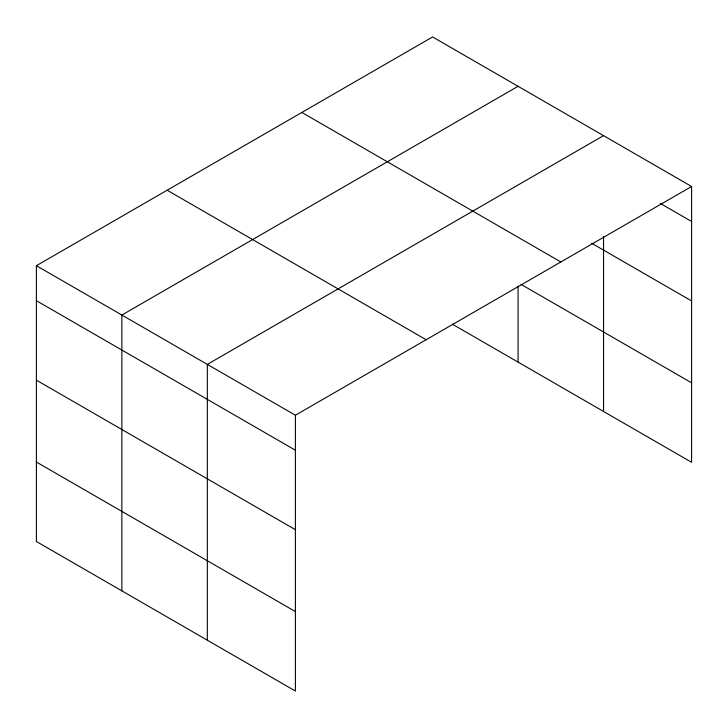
<?xml version="1.0" encoding="UTF-8"?>
<svg xmlns="http://www.w3.org/2000/svg" width="728" height="728" viewBox="0 0 728 728"><rect width="100%" height="100%" fill="white"/><g stroke="black" fill="none" stroke-linecap="round" stroke-linejoin="round"><path stroke-width="1.09" d="M603.539 236.482L603.539 411.457M452.252 324.115L691.6 462.298L691.6 186.486L432.605 36.955L36.4 265.702L36.4 541.514L295.395 691.045L295.395 415.233L36.4 265.702M518.072 86.295L121.867 315.042L121.867 590.863M603.539 135.645L207.334 364.391L207.334 640.203M295.395 415.233L691.6 186.486M660.287 203.403L691.6 221.476M591.755 243.307L691.6 300.946M301.856 112.44L560.851 261.971M521.02 284.348L691.6 382.828M167.149 190.217L426.144 339.739M36.4 300.691L295.395 450.223M36.4 380.162L295.395 529.693M36.4 462.043L295.395 611.575M518.072 286.049L518.072 362.116"/></g></svg>
